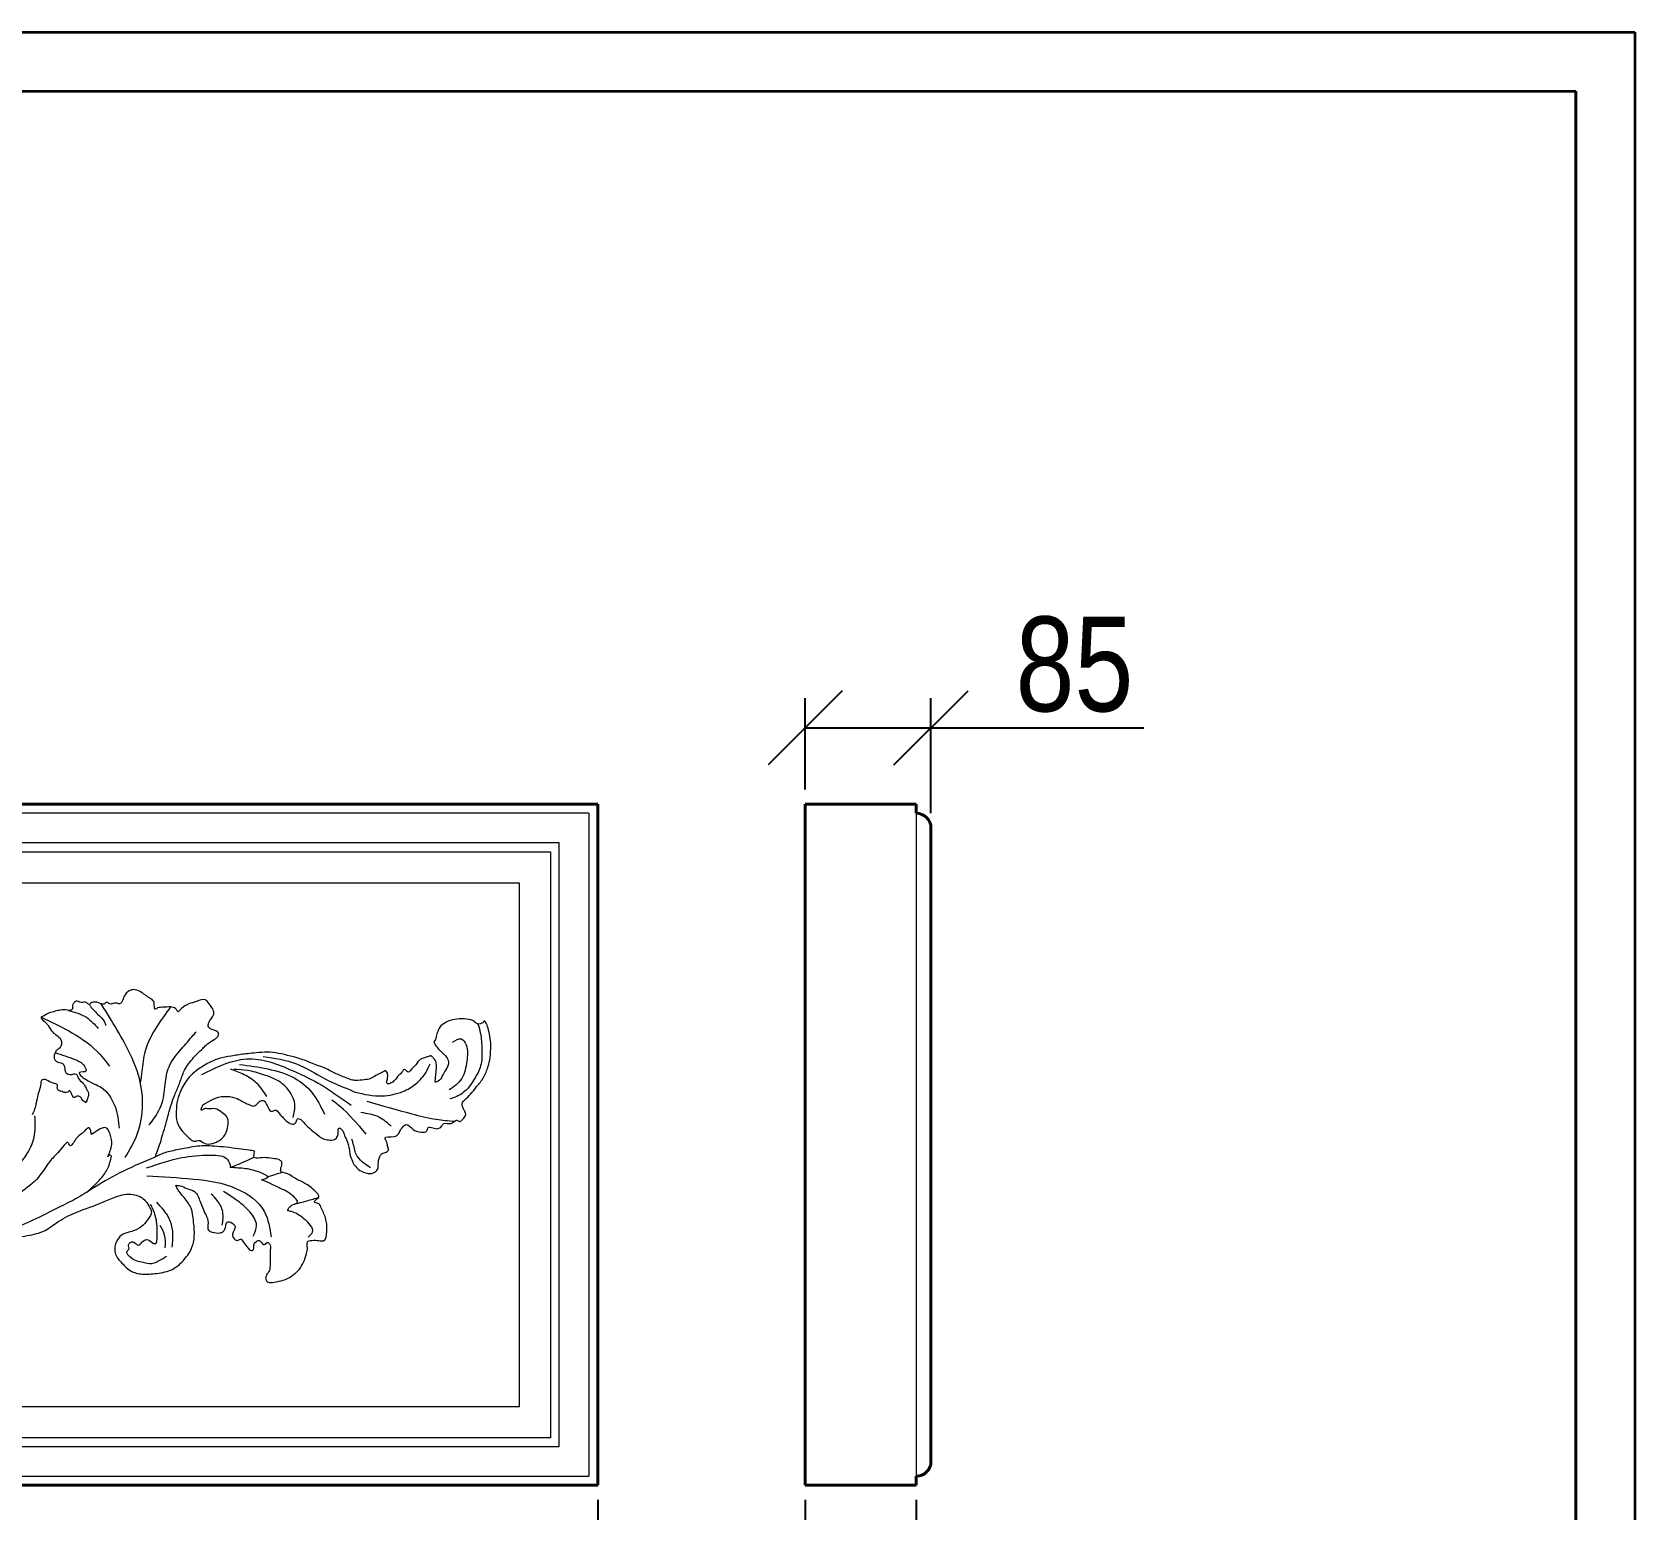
# Model space of a CAD drawing. Header units: millimetres. Extents: x 0 to 2376, y 0 to 1680.
# Drawn here: x 1293 to 2376, y 681 to 1680 of the extents above; entities that cross this region are included whole.
import ezdxf

# ---------------------------------------------------------------- set-up
doc = ezdxf.new("R2010")
doc.units = ezdxf.units.MM
doc.layers.get('0').update_dxf_attribs({"lineweight": 35})
for name, color, linetype, lineweight in [('Архио', 252, 'Continuous', 40), ('ПВХ', 96, 'Continuous', 20), ('Размеры и Текст', 185, 'Continuous', 9)]:
    doc.layers.add(name, color=color, linetype=linetype, lineweight=lineweight)
doc.styles.add('Размер', font='arial.ttf', dxfattribs={"width": 0.8})
doc.dimstyles.new('M 1-1_h36_(M 1-8)', dxfattribs={"dimscale": 2, "dimtxt": 32, "dimasz": 25, "dimexe": 10, "dimexo": 5, "dimgap": 5, "dimtad": 1, "dimdec": 0, "dimtxsty": 'Размер', "dimblk": 'OBLIQUE', "dimcen": 2.5, "dimadec": 0, "dimazin": 0, "dimtfac": 1, "dimtdec": 0, "dimtmove": 0, "dimatfit": 3, "dimfxl": 0, "dimarcsym": 0})

# ---------------------------------------------------------------- blocks, each defined once
blk = doc.blocks.new('A$C49AA496E')
for p, q in [((0, 210), (297, 210)), ((297, 210), (297, 0)), ((20, 205), (292, 205)), ((292, 205), (292, 5))]:
    blk.add_line(p, q)
blk = doc.blocks.new('_Oblique')
at = {"color": 0, "linetype": 'ByBlock', "lineweight": -2}
blk.add_line((-0.5, -0.5), (0.5, 0.5), dxfattribs=at)
blk = doc.blocks.new('*D13')
at = {"layer": 'Defpoints', "color": 0, "transparency": 16777216}
for p in [(545.4, 698.2), (1675.4, 698.2), (1675.4, 554.8)]:
    blk.add_point(p, dxfattribs=at)
at = {"layer": 'Размеры и Текст', "color": 0, "lineweight": -2, "transparency": 16777216}
for p, q in [((545.4, 688.2), (545.4, 534.8)), ((1675.4, 688.2), (1675.4, 534.8)), ((545.4, 554.8), (1675.4, 554.8))]:
    blk.add_line(p, q, dxfattribs=at)
at = {"layer": 'Размеры и Текст', "color": 0, "lineweight": -2, "transparency": 16777216, "xscale": 50, "yscale": 50, "zscale": 50, "rotation": 180}
blk.add_blockref('_Oblique', (545.4, 554.8), dxfattribs=at)
at = {"layer": 'Размеры и Текст', "color": 0, "lineweight": -2, "transparency": 16777216, "xscale": 50, "yscale": 50, "zscale": 50}
blk.add_blockref('_Oblique', (1675.4, 554.8), dxfattribs=at)
at = {"layer": 'Размеры и Текст', "color": 0, "transparency": 16777216, "insert": (1110.4, 597.5), "char_height": 64, "attachment_point": 5, "style": 'Размер'}
blk.add_mtext('1130', dxfattribs=at)
blk = doc.blocks.new('*D15')
at = {"layer": 'Defpoints', "color": 0, "transparency": 16777216}
for p in [(1815.5, 698.2), (1890.5, 698.2), (1890.5, 554.8)]:
    blk.add_point(p, dxfattribs=at)
at = {"layer": 'Размеры и Текст', "color": 0, "lineweight": -2, "transparency": 16777216}
for p, q in [((1815.5, 688.2), (1815.5, 534.8)), ((1890.5, 688.2), (1890.5, 534.8)), ((1815.5, 554.8), (1890.5, 554.8)), ((1890.5, 554.8), (2033.9, 554.8))]:
    blk.add_line(p, q, dxfattribs=at)
at = {"layer": 'Размеры и Текст', "color": 0, "lineweight": -2, "transparency": 16777216, "xscale": 50, "yscale": 50, "zscale": 50, "rotation": 180}
blk.add_blockref('_Oblique', (1815.5, 554.8), dxfattribs=at)
at = {"layer": 'Размеры и Текст', "color": 0, "lineweight": -2, "transparency": 16777216, "xscale": 50, "yscale": 50, "zscale": 50}
blk.add_blockref('_Oblique', (1890.5, 554.8), dxfattribs=at)
at = {"layer": 'Размеры и Текст', "color": 0, "transparency": 16777216, "insert": (1987.2, 597.3), "char_height": 64, "attachment_point": 5, "style": 'Размер'}
blk.add_mtext('75', dxfattribs=at)
blk = doc.blocks.new('*D16')
at = {"layer": 'Defpoints', "color": 0, "transparency": 16777216}
for p in [(1900.5, 1209.9), (1815.5, 1158.2), (1900.5, 1142.2)]:
    blk.add_point(p, dxfattribs=at)
at = {"layer": 'Размеры и Текст', "color": 0, "lineweight": -2, "transparency": 16777216}
for p, q in [((1815.5, 1168.2), (1815.5, 1229.9)), ((1900.5, 1152.2), (1900.5, 1229.9)), ((1815.5, 1209.9), (1900.5, 1209.9)), ((1900.5, 1209.9), (2044.3, 1209.9))]:
    blk.add_line(p, q, dxfattribs=at)
at = {"layer": 'Размеры и Текст', "color": 0, "lineweight": -2, "transparency": 16777216, "xscale": 50, "yscale": 50, "zscale": 50, "rotation": 180}
blk.add_blockref('_Oblique', (1815.5, 1209.9), dxfattribs=at)
at = {"layer": 'Размеры и Текст', "color": 0, "lineweight": -2, "transparency": 16777216, "xscale": 50, "yscale": 50, "zscale": 50}
blk.add_blockref('_Oblique', (1900.5, 1209.9), dxfattribs=at)
at = {"layer": 'Размеры и Текст', "color": 0, "transparency": 16777216, "insert": (1997.4, 1252.6), "char_height": 64, "attachment_point": 5, "style": 'Размер'}
blk.add_mtext('85', dxfattribs=at)

msp = doc.modelspace()

# ---------------------------------------------------------------- linework, layer by layer
msp.add_lwpolyline([(2336, 160), (2336, 1640)])
at = {"layer": 'Архио'}
for p, q in [((545.4, 1158.2), (1675.4, 1158.2)), ((1675.4, 698.2), (1675.4, 1158.2)), ((1890.5, 1158.2), (1815.5, 1158.2)), ((1815.5, 698.2), (1815.5, 1158.2)), ((1900.5, 714.2), (1900.5, 1142.2)), ((545.4, 698.2), (1675.4, 698.2)), ((1890.5, 698.2), (1815.5, 698.2))]:
    msp.add_line(p, q, dxfattribs=at)
at = {"layer": 'Архио', "linetype": 'ByBlock'}
for p, q in [((1890.5, 1158.2), (1890.5, 1152.2)), ((1890.5, 698.2), (1890.5, 704.2))]:
    msp.add_line(p, q, dxfattribs=at)
at = {"layer": 'Архио'}
for centre, start, end in [((1890.5, 1142.2), 0, 90), ((1890.5, 714.2), 270, 0)]:
    msp.add_arc(centre, 10, start, end, dxfattribs=at)
at = {"layer": 'ПВХ'}
for p, q in [((1669.4, 1152.2), (551.4, 1152.2)), ((1669.4, 1152.2), (1669.4, 704.2)), ((1890.5, 1158.2), (1890.5, 698.2)), ((1649.4, 1132.2), (571.4, 1132.2)), ((577.4, 1126.2), (1643.4, 1126.2)), ((1643.4, 1126.2), (1643.4, 730.2)), ((1649.4, 724.2), (1649.4, 1132.2)), ((598.4, 1105.2), (1622.4, 1105.2)), ((1622.4, 1105.2), (1622.4, 751.2)), ((1622.4, 751.2), (598.4, 751.2)), ((1643.4, 730.2), (577.4, 730.2)), ((571.4, 724.2), (1649.4, 724.2)), ((551.4, 704.2), (1669.4, 704.2))]:
    msp.add_line(p, q, dxfattribs=at)
for points in [[(1392, 1017.9), (1389.4, 1020.7), (1385.8, 1021.3), (1380, 1021), (1378.1, 1020.6), (1376.4, 1019.7), (1375.9, 1021.5), (1375.4, 1025.2), (1372.9, 1027.2), (1369.7, 1029.4), (1366.3, 1031.7), (1361.8, 1033), (1359, 1032.2), (1355.5, 1028.5), (1354.6, 1026.2), (1352.3, 1023.3), (1350.1, 1023.9), (1345.8, 1023.4), (1343.7, 1024.4), (1341.8, 1023.2), (1339.4, 1023.7), (1337, 1024.5), (1332.8, 1023.7), (1331.9, 1023), (1330.1, 1024.2), (1326.4, 1024.4), (1323, 1025.1), (1321.6, 1024.1), (1320.7, 1022.4), (1320.4, 1019.5), (1315.8, 1019.3), (1311.5, 1019), (1307.9, 1018.1), (1304.2, 1016.9), (1301.5, 1015.4), (1299.4, 1014.4), (1302.7, 1010.6), (1306.5, 1005.1), (1309.4, 1002.4), (1312.8, 999.2), (1313.2, 997.9), (1313.2, 996), (1311.9, 993.5), (1310.1, 992.2), (1308.8, 990.3), (1308.2, 988.3), (1308.3, 986.4), (1310.7, 984.1), (1314.3, 982.8), (1315.2, 981.1), (1315.5, 978.6), (1316.6, 976.6), (1319.5, 975.6), (1322.3, 976.1), (1323.7, 975.2), (1324.6, 972.9), (1327.9, 969.6), (1330.3, 965.4), (1331.4, 963.2), (1330.7, 959.3), (1329.7, 956.5)], [(1317.8, 1019), (1330, 1014.3), (1338, 1006.7)], [(1332, 1022.6), (1337.6, 1016.4), (1342.2, 1011.2), (1343, 1008.8)], [(1356.1, 919.5), (1364.4, 935.4), (1368, 955.5), (1365.1, 975.3), (1355.5, 997.5), (1345.6, 1014.3), (1340, 1023.4)], [(1386.9, 1021.3), (1377.3, 1007.7), (1369.7, 991.5), (1367.4, 977.7), (1366.4, 970.3)], [(1376.4, 919.8), (1378, 924), (1381.7, 935.4), (1385.5, 948.9), (1389.7, 962), (1392.7, 969.1), (1395.7, 977.3), (1401.6, 986.1), (1408.6, 993.3), (1410.9, 995.5), (1415.2, 998.6), (1418.9, 1001.6), (1419.2, 1003.4), (1417.2, 1005.2), (1414.1, 1006.4), (1412.6, 1007.7), (1412.6, 1010.7), (1415.9, 1015.9), (1416, 1018.3), (1414.3, 1021.6), (1411.5, 1025.2), (1410.4, 1026.1), (1404.4, 1025), (1399.1, 1023.4), (1394.2, 1020.2), (1392, 1017.9)], [(1299.4, 1014.4), (1318.1, 1005.1), (1337, 991.5), (1345.6, 981.3)], [(1598.8, 1012.1), (1598.1, 1011), (1596.1, 1010), (1594.2, 1009.8), (1592.2, 1011.3), (1586.7, 1013.1), (1581.8, 1013.2), (1575.8, 1012.2), (1572.2, 1010.4), (1568.7, 1007.6), (1567.3, 1004.6), (1566.2, 1001.4), (1565.8, 999.3), (1564.8, 997.9), (1566.1, 995.1), (1568.5, 992.1), (1569.9, 990.9), (1573.2, 987.4), (1574.6, 984.3), (1572.7, 978.7), (1570.6, 975.1), (1567.7, 971.1), (1565.5, 970.4)], [(1594.5, 1009.7), (1596.2, 1003.4), (1597.1, 992.9), (1596.3, 981.5), (1592.1, 972.8), (1584.6, 963.4), (1575.4, 958.9)], [(1586.4, 948.7), (1585.9, 950.3), (1584.7, 952.3), (1583.9, 954.8), (1584.1, 956.8), (1585.8, 958.7), (1589.5, 962.3), (1593.2, 967), (1597.8, 972.8), (1601, 979.9), (1602.4, 985.3), (1603.1, 993.1), (1603, 998.4), (1601.9, 1004.7), (1600.6, 1009.1), (1599.1, 1011.7), (1598.8, 1012.1)], [(1372.5, 941.6), (1380.6, 954.8), (1383.2, 969), (1385.8, 980.9), (1394.2, 992.9), (1402.2, 1002.2), (1404.2, 1004.5)], [(1577.3, 997.4), (1583.2, 999.7), (1586.5, 995.7), (1586.9, 984.6), (1583.6, 973), (1575, 965.2)], [(1308.9, 990.5), (1322.1, 985.9), (1328.7, 981.3), (1329.7, 978), (1325.4, 977), (1329.4, 972.4), (1340.3, 966.8), (1349.2, 954.5), (1352.2, 939.3)], [(1562.7, 988.4), (1559.6, 987.3), (1555.5, 985.7), (1552.5, 982.3), (1548.6, 978.2), (1547.3, 977.3), (1546.1, 978.3), (1544.5, 979), (1543.5, 977.7), (1541, 975.1), (1537.9, 971.4), (1535.1, 969.6), (1533.1, 969.6), (1533.2, 971.9), (1533.5, 974.4), (1533.1, 977), (1532, 978.3)], [(1565.5, 970.4), (1565.9, 973.8), (1566.3, 978.5), (1566.3, 983.5), (1564.3, 986.9), (1562.7, 988.4)], [(1451.9, 960.8), (1445, 969.8), (1436.6, 975.5), (1427.4, 979.2)], [(1469.7, 946.7), (1470.8, 955.5), (1468.1, 962.8), (1461.3, 970.2), (1449.7, 975.5), (1438.8, 978.4), (1429.6, 979)], [(1433.5, 982.5), (1452.5, 979.4), (1470.8, 973.1), (1482.2, 963.6), (1490.8, 948.9)], [(1329.7, 956.5), (1327.4, 958.4), (1325.7, 960.6), (1323.6, 961), (1321.7, 960.1), (1320.8, 961), (1319.7, 963.3), (1318.4, 964.6), (1317.5, 963.8), (1315.7, 963.4), (1312.9, 964.3), (1311.5, 964.7), (1310.3, 966.5), (1310.5, 968.4), (1308.4, 969.6), (1305.1, 970.8), (1301.3, 972.3), (1299.6, 971.6), (1299.2, 969.4), (1297.6, 963.2), (1296.4, 957.8), (1295.8, 955.2), (1294.7, 951.4), (1293.3, 948.3)], [(1519.4, 957.6), (1549.9, 949.1), (1566.2, 945.4), (1578.7, 944.1)], [(1243.1, 887.9), (1257.7, 894.8), (1270.9, 901.7), (1284.2, 914.3), (1293.3, 928.8), (1295.5, 941.1), (1295.2, 947.7)], [(1515.3, 950.1), (1527.5, 947.1), (1535.9, 940.7)], [(1333.4, 935.1), (1332.9, 937.7), (1332.2, 939.5), (1327.3, 936.1), (1322.9, 932.2), (1318.8, 927.7), (1317.5, 929.7), (1315, 927.9), (1310.6, 922.8), (1305.2, 916.8), (1297.6, 906.3), (1285.3, 895.8), (1271.9, 887.2), (1256.2, 882.5)], [(1344.4, 920.1), (1347.1, 928.4), (1346, 935.3), (1343.1, 939.7), (1338, 938.1), (1333.4, 935.1)], [(1330.3, 896.2), (1339.8, 905.3), (1344.5, 912.4), (1347, 920.4)], [(1347, 920.4), (1346, 921.1), (1344.4, 920.1)], [(1370.7, 912.6), (1394.4, 919.5), (1413.8, 921.2), (1425.4, 918.2), (1427.4, 912.9)], [(1443.6, 923.9), (1439.9, 924.5), (1432.8, 925.4), (1424.5, 926.5), (1416.4, 927.2), (1409.8, 927.5), (1397.4, 925.9), (1387.4, 923.9), (1379.1, 921.2), (1376.4, 919.8)], [(1442.8, 919.6), (1443.3, 921.5), (1443.5, 923.1), (1443.6, 923.9)], [(1376.4, 919.8), (1355.1, 910.4), (1335.6, 899.5), (1324.1, 892.4), (1312.6, 886.5), (1297.8, 879.1), (1282.1, 872)], [(1427, 912.8), (1437.2, 917), (1442.8, 919.6)], [(1448.3, 904.6), (1452.4, 906.5), (1448.5, 909), (1437.5, 912), (1427, 912.8)], [(1440.6, 856.9), (1442.3, 856.7), (1443.2, 858.3), (1443, 860.3), (1444.2, 862.3), (1446.7, 863.4), (1448.4, 862), (1449.7, 860.9), (1450.9, 861.1), (1452, 862.2), (1453.7, 861.3), (1454.2, 857.3), (1454.2, 853), (1454.1, 847.2), (1453.6, 843.3), (1451.7, 840.2), (1451.1, 837.3), (1452.7, 835.4), (1456.9, 835.4), (1463, 836.6), (1468.6, 839.4), (1473.7, 844), (1476.7, 848.8), (1478.7, 854.7), (1479.3, 858.6), (1479.3, 862.5), (1482.3, 863.6), (1487.1, 863.4), (1490.1, 863.3), (1492.4, 869.5), (1491.5, 878.8), (1488.4, 886.1), (1486.5, 888.5), (1484, 889.4), (1485.2, 891.3), (1487, 892.7), (1483.8, 897.5), (1480, 900.6), (1474.8, 903.5), (1469.1, 906.7), (1464.6, 909), (1461.5, 910), (1461.7, 913.6), (1461.9, 916.7), (1460.5, 917.9), (1455.8, 918.9), (1450.1, 919.5), (1444.7, 919.2), (1442.8, 919.6)], [(1452.4, 906.4), (1458, 908.4), (1462.2, 909.6)], [(1236, 833.8), (1239.6, 831.1), (1244.4, 827.9), (1249.9, 826), (1258.1, 825.8), (1263.9, 826.8), (1269.2, 829.1), (1273.3, 834.4), (1275.9, 839.3), (1275.9, 843.7), (1275.4, 849), (1274.3, 853.3), (1272.7, 857.9), (1271.3, 861.5), (1271, 862.2), (1274.2, 864.1), (1277.6, 865.6), (1282.3, 865.9), (1290, 866.8), (1302.1, 870.3), (1311.2, 876.4), (1323.5, 882.7), (1341, 889.3), (1349.9, 893), (1361.5, 894.6), (1369.2, 891), (1372.1, 886.9), (1373.8, 881.5), (1372.4, 879.1), (1368.3, 873.8), (1362.6, 870.3), (1358.6, 869.1), (1353.7, 867.1), (1350.1, 862.2), (1349.6, 854.3), (1353.2, 849.1), (1359.8, 843.1), (1367.8, 840.8), (1377.5, 841.3), (1388.1, 844), (1395.3, 849.8), (1400.9, 857.9), (1402.9, 866.7), (1402.3, 877), (1400.7, 885.3), (1396, 892.5), (1391.5, 898.4), (1390.3, 900.8)], [(1370.9, 907.1), (1402.3, 905), (1431.5, 898.5), (1450.3, 882.8), (1454.7, 865.9)], [(1390.3, 900.8), (1393.2, 900.5), (1397.9, 898.7), (1403, 896.6), (1406.8, 889.8), (1410.6, 881), (1412.2, 875.4), (1412.6, 870.2), (1415, 869.2), (1420.4, 868.7), (1422.3, 869.5), (1424.1, 873.4), (1425, 875.9), (1428.5, 875.3), (1430.5, 872.9), (1428.7, 867.9), (1430, 864.5), (1432.6, 863.7), (1434, 864.4), (1436, 862.6), (1438.5, 859.2), (1440.6, 856.9)], [(1469.6, 887.8), (1472.6, 889.5), (1471, 892.2), (1461.2, 898.6), (1453.6, 902.2), (1448.3, 904.6)], [(1369.4, 848.4), (1360.5, 851.5), (1357.6, 856.4), (1358.8, 858.2), (1358.4, 859.8), (1360.5, 862.5), (1362.1, 862.3), (1364.9, 860.4), (1367.6, 862.5), (1370.7, 864.1), (1374.5, 862.1), (1376.6, 861.4), (1377.8, 866.3), (1377.6, 874.7), (1374.9, 884.9), (1373.3, 887.9)], [(1388, 859.1), (1388.3, 869.8), (1386, 878.2), (1377.5, 889.4)], [(1421.8, 873.9), (1422.1, 882.8), (1418.4, 890.6), (1414.3, 894.8)], [(1442.6, 866.5), (1444.9, 873.7), (1440.4, 882.8), (1430.8, 891.2), (1422.7, 896.7)], [(1469.6, 887.8), (1479.2, 890.4), (1487, 892.7)], [(1466, 883.6), (1466.8, 885.5), (1469.6, 887.8)], [(1479.8, 865.8), (1482.7, 869.2), (1477.2, 877.9), (1468.5, 883), (1466, 883.6)], [(1379.6, 873.9), (1382.6, 867.3), (1383, 858.6)], [(1369.4, 848.4), (1375.7, 848.3), (1379.2, 849.9), (1384.3, 852.9)]]:
    msp.add_spline(points, degree=3, dxfattribs=at)
for points, knots in [([(1508.8, 972), (1507.3, 972.6), (1503.3, 974.2), (1497.5, 976.6), (1491.4, 980.1), (1484.2, 982.3), (1476.5, 985.8), (1468, 988.1), (1460, 990), (1452.2, 991.1), (1445.2, 990.3), (1437.8, 989.7), (1430.1, 988.5), (1421.5, 987.2), (1413.3, 984.3), (1406, 979.6), (1398.6, 973.8), (1394.2, 966.2), (1391.1, 958.4), (1390.6, 950.9), (1390.4, 943.2), (1394.5, 937.6), (1398.3, 933.7), (1400.7, 931.5), (1402.8, 930.3), (1404.7, 931.1), (1406.2, 931.1), (1406.9, 931)], [43.060569, 43.060569, 43.060569, 43.060569, 47.853283, 56.086714, 61.755149, 68.979639, 78.470505, 87.181993, 95.457177, 103.046881, 110.578403, 116.431144, 125.440483, 133.984437, 142.364636, 151.386786, 160.046536, 170.050475, 177.490838, 185.001259, 192.494735, 199.73061, 205.037613, 208.592737, 209.786771, 211.980818, 214.172429, 214.172429, 214.172429, 214.172429]), ([(1407.9, 975.7), (1412.9, 978.1), (1422.5, 982.9), (1443.6, 988.9), (1467.7, 979.3), (1488.7, 969.3), (1501.2, 960.2), (1506.8, 956.4), (1508.8, 955)], [0, 0, 0, 0, 16.634064, 32.194211, 64.110972, 90.003464, 102.775896, 110.191446, 110.191446, 110.191446, 110.191446]), ([(1449.4, 987.8), (1457.1, 986.8), (1472.1, 984.6), (1489.8, 972.7), (1502.4, 967.5), (1508.4, 965.2), (1508.8, 965.1)], [0, 0, 0, 0, 22.909201, 44.832435, 62.801955, 64.052078, 64.052078, 64.052078, 64.052078]), ([(1508.8, 965.1), (1510, 964.2), (1516.8, 962.4), (1528.4, 960.1), (1542.8, 963.1), (1553, 969), (1559.2, 975.9), (1561.4, 981), (1562.2, 982.9)], [82.990824, 82.990824, 82.990824, 82.990824, 85.273688, 103.884685, 118.016016, 128.339249, 138.825841, 145.002586, 145.002586, 145.002586, 145.002586]), ([(1532, 978.3), (1531, 977.8), (1528.9, 976.5), (1525.4, 975.1), (1522, 972.5), (1517.2, 972.1), (1513, 971.4), (1510.2, 971.8), (1508.8, 972)], [0, 0, 0, 0, 3.372233, 7.427737, 11.401204, 15.789369, 21.4355, 24.211613, 24.211613, 24.211613, 24.211613]), ([(1406.9, 931), (1408.1, 930.1), (1411, 927.9), (1416.4, 929.3), (1421.4, 931.6), (1424.8, 936.4), (1426, 941.8), (1425.6, 947.5), (1421.2, 950), (1417.3, 953.3), (1412.9, 952), (1409.9, 953.1), (1407.2, 950.5), (1408, 954.8), (1411.5, 956.9), (1417.4, 960.2), (1424.8, 961.4), (1431.6, 959.8), (1436.2, 956.9), (1439.9, 955.3), (1443.4, 953.7), (1445.7, 956.2), (1447.3, 958), (1449.9, 958.4), (1451.6, 955.8), (1452.6, 953.3), (1454.9, 949.7), (1458, 952.8), (1460.4, 948.8), (1463.3, 946.1), (1466.1, 943.2), (1469.7, 941.6), (1472.1, 943.4), (1472.2, 946.5), (1475.6, 945), (1477.6, 941.8), (1482.1, 938.2), (1486.3, 934.5), (1490.6, 931.6), (1494.5, 931.3), (1498.5, 931.5), (1499.8, 934.5), (1500.2, 936.8), (1499.9, 940.4), (1503.6, 937.9), (1504, 934.2), (1507, 929.9), (1507.4, 925.6), (1508, 921.7)], [0, 0, 0, 0, 4.418692, 10.336044, 15.127689, 20.890469, 27.09411, 31.84418, 36.426843, 41.56356, 46.071454, 49.049051, 51.064685, 53.204189, 57.111577, 64.546993, 72.62874, 79.270247, 84.936983, 88.666596, 91.904659, 94.999211, 97.53534, 99.244597, 101.829865, 105.479265, 108.847518, 110.938869, 115.140061, 118.7484, 123.875164, 126.970459, 129.38694, 131.708028, 133.915653, 137.632298, 143.786291, 150.643507, 154.72407, 158.704516, 162.465148, 165.448491, 167.369867, 170.274298, 172.281521, 176.93238, 181.766381, 187.910019, 187.910019, 187.910019, 187.910019]), ([(1519, 935.4), (1506.1, 950.7), (1501.5, 954), (1497, 957.4), (1495.7, 958.4)], [52.020121, 52.020121, 52.020121, 52.020121, 64.08805, 68.872038, 68.872038, 68.872038, 68.872038]), ([(1508, 921.7), (1510, 915.7), (1511.5, 914.1), (1513.7, 911), (1517.5, 909.6), (1521.2, 908.3), (1524.5, 909.3), (1527.3, 911.6), (1527.1, 915.8), (1527.4, 919.3), (1529.4, 922.4), (1531.8, 922.8), (1534.7, 924.3), (1533.2, 927.5), (1533.1, 930.1), (1530.1, 934.3), (1537.4, 932.7), (1540.7, 935.1), (1541.9, 937.8), (1543.4, 940.1), (1546.7, 943.2), (1550.5, 937.8), (1555, 936.6), (1560.3, 936.5), (1560.5, 940.6), (1564.3, 939.7), (1567.3, 938.5), (1569.9, 940.4), (1571.5, 943.8), (1575.5, 941.7), (1578.1, 943.5), (1580, 945.5), (1582, 943.4), (1584.2, 945.3), (1585.5, 946.9), (1586.2, 948.3), (1586.4, 948.7)], [213.34781, 213.34781, 213.34781, 213.34781, 215.942445, 219.78858, 224.477778, 227.80761, 231.160533, 234.463182, 237.629766, 243.048775, 245.164462, 247.819959, 250.412676, 253.216005, 256.566534, 258.868886, 265.194189, 268.235319, 271.225625, 273.762746, 276.965192, 282.306048, 288.39808, 292.306746, 294.696139, 297.746926, 301.336867, 304.218389, 306.525088, 311.520441, 313.270252, 316.084998, 317.96267, 319.925403, 323.318531, 324.596773, 324.596773, 324.596773, 324.596773]), ([(1522, 912.5), (1518, 915.2), (1511.6, 919.5), (1510.7, 927.7), (1509.6, 931.2), (1509.3, 931.9)], [0, 0, 0, 0, 13.534253, 21.712742, 24.004242, 24.004242, 24.004242, 24.004242])]:
    msp.add_open_spline(points, degree=3, knots=knots, dxfattribs=at)

# ---------------------------------------------------------------- block references
at = {"xscale": 8, "yscale": 8, "zscale": 8}
msp.add_blockref('A$C49AA496E', (0, 0), dxfattribs=at)

# ---------------------------------------------------------------- dimensions: what is measured, and where the dimension line sits
at = {"layer": 'Размеры и Текст'}
for base, p1, p2, picture, middle in [((1900.5, 1209.9), (1815.5, 1158.2), (1900.5, 1142.2), '*D16', (1997.4, 1252.6)), ((1675.4, 554.8), (545.4, 698.2), (1675.4, 698.2), '*D13', (1110.4, 597.5)), ((1890.5, 554.8), (1815.5, 698.2), (1890.5, 698.2), '*D15', (1987.2, 597.3))]:
    dim = msp.add_linear_dim(base=base, p1=p1, p2=p2, dimstyle='M 1-1_h36_(M 1-8)', dxfattribs=at)
    dim.commit()
    dim.dimension.update_dxf_attribs({"geometry": picture, "text_midpoint": middle})

doc.saveas('drawing.dxf')
